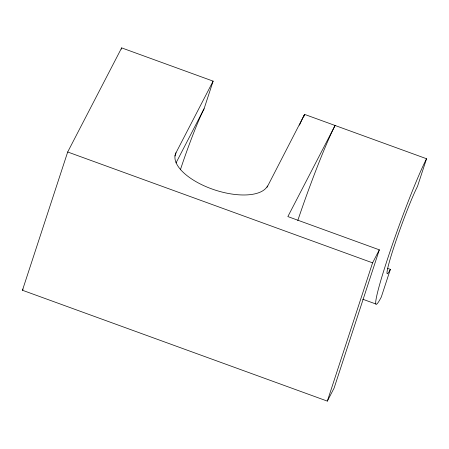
<?xml version="1.0" encoding="UTF-8"?>
<svg xmlns="http://www.w3.org/2000/svg" width="449" height="449" viewBox="0 0 449 449"><rect width="100%" height="100%" fill="white"/><g stroke="black" fill="none" stroke-linecap="round" stroke-linejoin="round"><path stroke-width="0.67" d="M297.782 220.549A81.28 5.293 -70 0 1 309.165 188.226L312.852 178.343A81.28 5.293 -70 0 1 335.083 125.484L287.86 216.581L379.326 249.835L334.09 388.104L327.343 401.12L22.45 290.262L67.692 151.992L121.657 47.88L213.123 81.14L204.076 108.793A48.767 3.177 -70 0 0 180.386 169.795M121.224 49.199L121.657 47.88M174.947 156.011L176.025 152.716L213.123 81.14M267.054 187.3L304.59 114.394L426.55 158.738L417.503 186.391A48.767 3.177 -70 0 0 393.812 247.393A48.767 3.177 -70 0 0 390.361 269.355L381.308 297.008A81.28 5.293 -70 0 1 387.066 260.409A81.28 5.293 -70 0 1 426.55 158.738M303.945 116.37L304.59 114.394A81.28 5.293 -70 0 0 299.455 125.17M327.343 401.12L372.586 262.85L379.326 249.835M22.45 290.262L23.09 289.021M176.008 162.942L204.076 108.793M67.692 151.992L372.586 262.85M387.723 268.395L390.361 269.355M362.747 299.225L375.908 304.012M267.492 185.976A48.767 21.76 18.1 0 1 211.636 188.866A48.767 21.76 18.1 0 1 176.025 152.716"/></g></svg>
